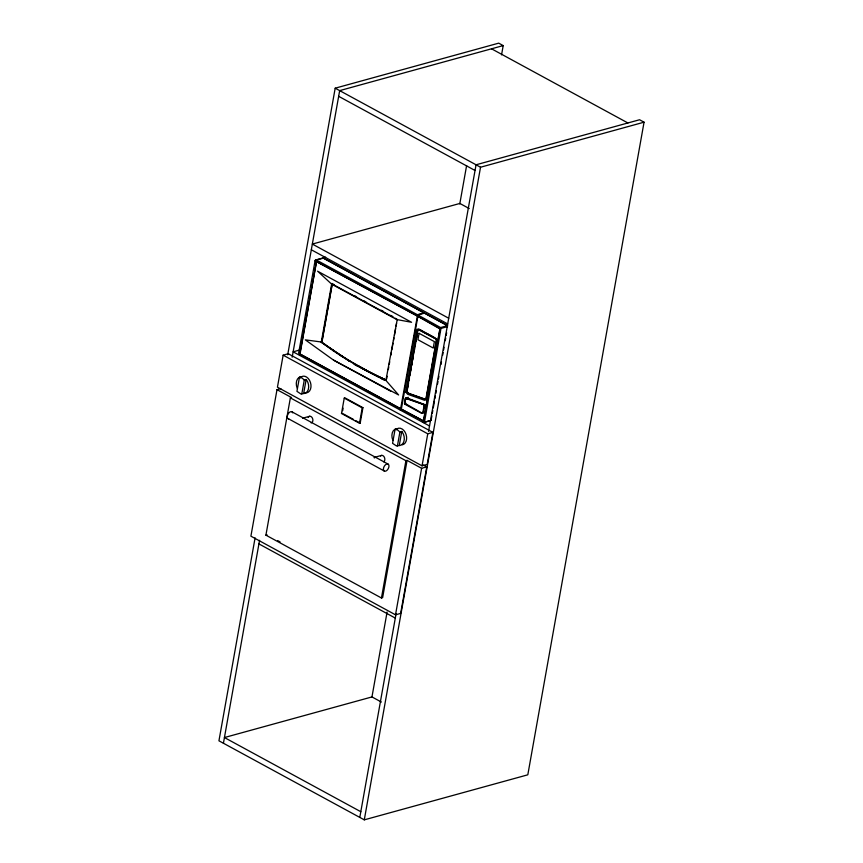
<?xml version="1.0" encoding="UTF-8"?>
<svg xmlns="http://www.w3.org/2000/svg" width="863" height="863" viewBox="0 0 863 863"><rect width="100%" height="100%" fill="white"/><g stroke="black" fill="none" stroke-linecap="round" stroke-linejoin="round"><path stroke-width="1.29" d="M280.853 388.587L277.001 389.655L250.906 536.171L395.513 614.812L400.659 613.399L426.754 466.883L423.334 465.017M283.15 355.157L277.444 387.185L422.05 465.837L427.196 464.413L432.902 432.385L288.285 353.744L283.15 355.157L427.757 433.798L432.902 432.385M255.092 537.854L218.943 740.81L364.283 819.85L527.811 774.812L644.057 122.19L639.58 119.752L476.052 164.79L428.555 431.403M287.703 354.801L335.189 88.188L498.717 43.15L503.205 45.588L501.554 54.876M223.42 743.248L259.569 540.292M292.179 357.239L339.677 90.615L503.205 45.588M426.754 466.883L421.619 468.296L407.077 460.389L382.622 597.671L381.457 597.994L265.912 535.157L290.367 397.875L291.532 397.552L277.001 389.655M297.228 388.264A8.522 5.998 74.6 0 1 300.637 376.84L301.306 376.851L299.439 377.368L296.948 391.338L300.853 393.949L304.326 393.463A8.522 5.998 74.6 0 0 306.699 380.13L306.149 379.483L304.283 380L301.791 393.97M303.657 393.452L306.149 379.483M332.902 350.518L321.273 342.244L331.629 284.132L317.584 271.176L411.575 322.287L396.732 319.537L331.629 284.132L332.158 283.981L321.813 342.082L325.524 344.747M332.179 284.585L321.942 342.082L305.34 339.86L333.56 360.13L398.63 394.974L385.89 380.4A477.832 336.171 74.6 0 1 358.21 366.257L376.548 375.966L386.43 380.216A477.832 336.171 74.6 0 1 358.738 366.117M341.5 413.485L344.251 398.08L344.952 397.886L362.935 407.66L360.195 423.075L359.493 423.269L341.5 413.485L342.201 413.291M342.665 410.723L343.118 408.156M359.493 423.269L362.233 407.854L362.935 407.66M385.901 380.367L397.26 319.396L394.898 318.102M386.656 378.9L387.131 376.257M388.307 369.644L388.781 367.002M389.256 364.348L389.72 361.705M390.907 355.092L391.371 352.449M391.845 349.806L393.021 343.194M393.496 340.551L393.96 337.908M394.434 335.265L395.61 328.652M396.085 326.009L396.559 323.355M392.848 440.27A8.522 5.998 74.6 0 1 396.268 428.846L396.926 428.857L395.06 429.364L392.568 443.334L396.473 445.955L399.947 445.47A8.522 5.998 74.6 0 0 402.32 432.136L401.77 431.489L399.903 432.007L397.411 445.966M400.367 410.141L417.401 315.923L315.06 260.831L315.394 260.13L323.312 258.177L423.938 312.902L417.368 314.704L316.009 259.817M299.741 355.416L298.641 353.053L315.06 260.831L417.142 315.987L417.368 314.704M400.864 410.4L401.349 409.051L423.55 421.025M423.388 421.047L439.882 328.889L417.627 316.257L417.865 314.973L424.434 313.161L446.484 325.157L447.552 326.613L440.982 328.425L424.596 421.554L422.924 422.406M401.349 409.051L417.897 316.182L440.13 328.479L423.647 420.971L401.09 409.127M407.401 389.461L408.577 382.902M409.04 380.281L409.504 377.66M409.968 375.038L411.144 368.49M411.608 365.858L412.072 363.237M412.536 360.615L413.01 357.994M414.175 351.446L414.639 348.825M415.114 346.203L415.578 343.582M416.042 340.961L417.207 334.402M399.278 445.459L401.77 431.489M381.457 597.994L405.912 460.713L407.077 460.389M387.088 612.05L371.964 696.926L381.37 702.04M459.774 203.959L466.613 165.567M426.581 398.922L436.948 340.82M395.513 614.812L421.619 468.296M422.05 465.837L427.757 433.798M359.795 817.412L396.117 613.528M431.403 418.426L431.867 415.793M432.341 413.161L432.805 410.518M433.28 407.886L434.456 401.295M434.92 398.663L435.394 396.031M435.858 393.399L436.333 390.756M437.509 384.175L437.973 381.532M438.447 378.9L438.911 376.268M441.025 364.413L441.489 361.78M442.665 355.189L443.14 352.557M443.604 349.914L444.078 347.282M445.243 340.691L445.718 338.059M446.182 335.427L446.656 332.794M364.283 819.85L480.529 167.228L644.057 122.19M405.912 398.447L423.107 404.423L424.1 405.556L425.146 405.265L424.779 404.574L407.498 398.188L405.513 398.695L404.574 403.161L421.77 412.989L424.143 412.029M406.333 398.933L406.958 398.156M426.149 398.976L436.613 340M426.71 398.253L426.193 399.817L424.51 400.259L407.573 394.218L405.783 392.093L416.926 329.267L418.846 329.03L435.276 337.962L436.905 339.914L436.84 341.306M436.214 339.137L419.299 329.698L417.714 329.914L406.71 391.91L407.962 393.366L424.963 399.278M417.951 329.849L406.883 390.842L408.21 393.301M417.908 330.475L418.857 329.461L418.328 329.601L435.308 338.609L436.376 340.065L425.901 399.051L426.43 398.9L425.254 399.202M422.827 412.881L424.1 405.556M431.166 419.742L430.842 420.443L424.272 422.255M408.285 397.314L405.243 398.35L404.456 403.873M325.675 257.152L315.394 260.13M431.36 420.303L423.657 422.568M299.634 350.033L293.14 351.824L429.515 425.988M300.065 353.852L316.57 261.198L299.806 353.927L400.864 408.782M417.865 314.973L440.572 327.562L447.142 325.75M302.589 418.221L309.677 416.257M406.71 391.91L405.783 392.093M405.513 398.695L406.559 398.404M404.596 403.431L405.642 403.14M404.682 403.625L405.739 403.334M423.733 404.866L424.779 404.574M374.531 457.336L381.619 455.384M265.912 535.157L267.077 534.833M372.395 696.808L224.434 737.552L360.81 811.716M299.439 377.368L301.985 377.972L304.283 380M395.06 429.364L397.606 429.968L399.903 432.007M405.761 398.005L423.938 404.574L424.499 406.484L423.086 413.248L421.737 413.388L404.769 404.164M424.725 399.342L425.621 399.321M323.107 257.864L447.67 325.61M408.49 393.226L424.057 398.771M386.139 380.108L368.382 371.381L349.58 360.777M376.926 376.149L385.61 380.249M381.37 378.706L384.736 380.292M333.56 360.13L390.756 391.23M491.522 48.803L627.897 122.967M335.189 88.188L480.529 167.228M338.652 96.311L475.038 170.486M469.267 208.566L459.86 203.452L312.341 244.078L448.717 318.242M311.316 249.774L447.703 323.938M419.591 329.623L421.91 330.885M426.549 333.409L432.352 336.57M331.888 283.42L334.24 284.693M354.208 295.556L356.559 296.829M363.603 300.669L365.955 301.942M381.219 310.249L383.571 311.521M390.615 315.362L392.967 316.635M333.345 284.628L392.525 316.818M400.605 408.857L299.806 353.927M344.251 398.08L362.233 407.854M343.334 413.906L353.442 419.407M355.696 420.626L360.195 423.075M290.367 397.875L405.912 460.713M291.931 411.813L388.102 464.111M292.686 412.848A3.948 2.319 -61.5 0 0 288.889 412.902A3.948 2.319 -61.5 0 0 287.659 418.328L384.283 471.025A3.948 2.319 -61.5 0 0 387.002 470.292L387.66 469.569A3.948 2.319 -61.5 0 0 388.555 464.531A3.948 2.319 -61.5 0 0 384.725 465.578A3.948 2.319 -61.5 0 0 383.83 470.626L384.283 471.025M277.692 540.605L280.054 541.888M258.922 543.917L395.308 618.081M367.854 371.522L348.706 360.734M353.992 364.229L357.433 366.236M341.824 355.934L350.022 361.004M349.493 361.144L321.284 342.223M341.209 356.052L349.051 360.917M333.431 350.378L342.255 356.16M332.816 350.486L341.295 356.085M325.114 344.531L333.852 350.594M440.572 327.562L440.982 328.425M436.171 338.771L436.786 340.065M288.717 418.922A3.948 2.319 -61.5 0 1 288.123 418.738M300.259 377.811A8.522 5.998 74.6 0 1 310.453 382.438A8.522 5.998 74.6 0 1 305.06 392.794M397.131 428.738A8.522 5.998 74.6 0 1 406.074 434.434A8.522 5.998 74.6 0 1 402.277 444.823M308.21 417.519A3.409 2.395 74.6 0 1 312.32 417.951A3.409 2.395 74.6 0 1 311.144 422.913M380.529 456.031A3.409 2.395 74.6 0 1 384.262 457.066A3.409 2.395 74.6 0 1 383.679 461.824M373.981 457.67A3.409 2.395 74.6 0 1 374.628 457.908M419.073 333.301L417.929 339.72L433.237 348.037L434.38 341.629L419.073 333.301"/></g></svg>
